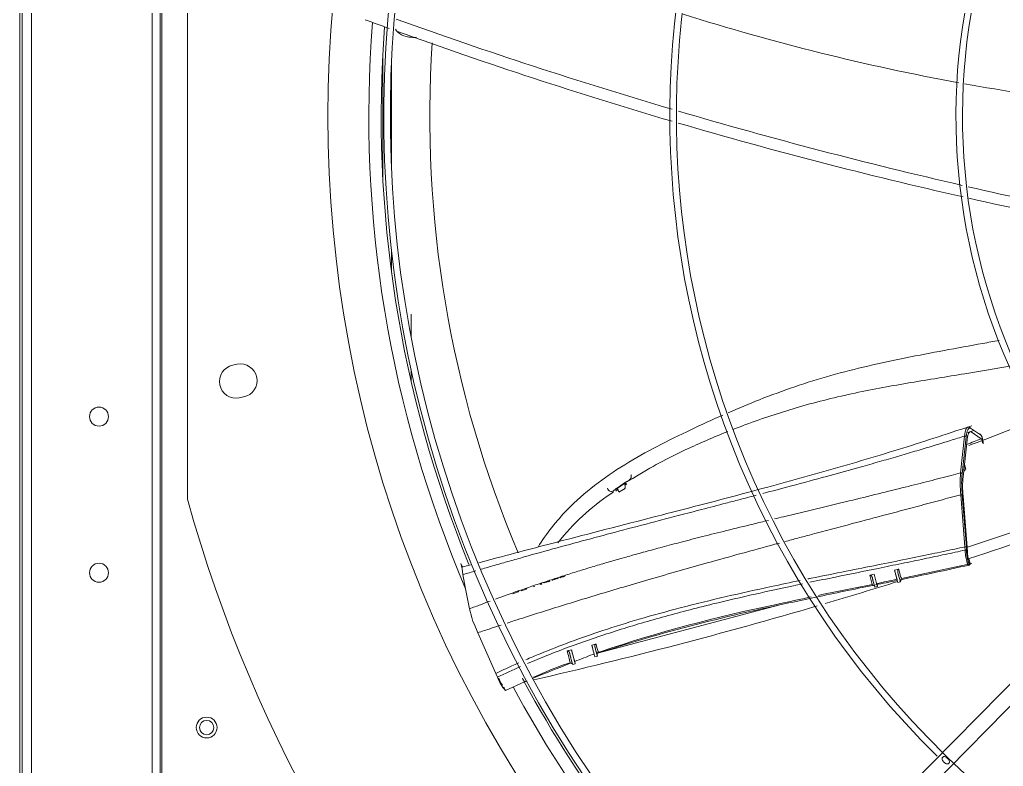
# Model space of a CAD drawing. Header units: millimetres. Extents: x 113490 to 142599, y -20467 to 115.
# Drawn here: x 125936.2 to 126314.5, y -10538.9 to -10251.9 of the extents above; entities that cross this region are included whole.
import ezdxf

# ---------------------------------------------------------------- set-up
doc = ezdxf.new("R2010")
doc.units = ezdxf.units.MM
doc.layers.add('DV3_0', color=7, linetype='Continuous')

msp = doc.modelspace()

# ---------------------------------------------------------------- linework, layer by layer
at = {"layer": 'DV3_0', "color": 7, "linetype": 'Continuous', "lineweight": 15}
for p, q in [((125936.24, -11906.49), (125936.24, -9742.49)), ((125937.24, -11906.49), (125937.24, -9742.49)), ((125987.24, -11847.85), (125987.24, -9857.26)), ((125990.24, -11847.85), (125990.24, -9857.26)), ((126000.74, -10141.82), (126000.74, -10436.16)), ((126518.2, -10303.23), (126184.6, -10641.53)), ((126185.45, -10649.21), (126523.11, -10306.79)), ((126086.75, -10373.84), (126086.75, -10365.07)), ((126019.85, -10384.38), (126018.19, -10384.72)), ((126086.75, -10390.9), (126086.75, -10386.32)), ((126020.68, -10397.27), (126022.35, -10396.94)), ((126303.13, -10409.84), (126300.84, -10410.58)), ((126301.85, -10408.98), (126305.64, -10411.54)), ((126305.97, -10413.07), (126302.04, -10410.39)), ((126305.45, -10411.22), (126305.45, -10411.22)), ((126300.54, -10413.4), (126298.96, -10427.62)), ((126299.98, -10424.66), (126299.49, -10422.83)), ((126168.82, -10429.95), (126165.93, -10431.95)), ((126170.59, -10429.06), (126171.98, -10428.25)), ((126163.6, -10434.13), (126164.57, -10433.37)), ((126165.93, -10431.95), (126166, -10432.09)), ((126166.63, -10433.58), (126169.05, -10432.1)), ((126298.98, -10435.04), (126300.7, -10456.45)), ((126105.88, -10460.96), (126106.52, -10462.29)), ((126119.72, -10458.82), (126112.81, -10460.64)), ((126275.29, -10466.66), (126302.31, -10460.98)), ((126301.67, -10460.96), (126301.3, -10459.37)), ((126106.33, -10463.02), (126106.62, -10465.21)), ((126106.62, -10462.27), (126106.52, -10462.29)), ((126109.59, -10461.49), (126108.4, -10461.81)), ((126263.82, -10465.28), (126264.79, -10465.04)), ((126264.8, -10465.09), (126263.82, -10465.28)), ((126264.8, -10465.09), (126264.79, -10465.04)), ((126272.66, -10463.53), (126274.28, -10463.08)), ((126106.62, -10465.21), (126107.71, -10470.62)), ((126136.91, -10468.6), (126136.29, -10468.8)), ((126136.36, -10469.06), (126136.98, -10468.86)), ((126136.98, -10468.86), (126136.85, -10468.4)), ((126139.13, -10467.88), (126137.47, -10468.42)), ((126139.14, -10467.93), (126137.89, -10468.34)), ((126139.47, -10467.73), (126139.13, -10467.88)), ((126139.41, -10467.81), (126139.14, -10467.93)), ((126139.6, -10467.67), (126139.41, -10467.81)), ((126139.54, -10467.99), (126139.8, -10467.84)), ((126139.8, -10467.84), (126140.04, -10467.61)), ((126140.94, -10467.32), (126141.26, -10467.37)), ((126141.98, -10466.97), (126141.49, -10467.09)), ((126141.94, -10467.08), (126141.58, -10467.16)), ((126142.21, -10466.99), (126141.94, -10467.08)), ((126142.26, -10466.88), (126141.98, -10466.97)), ((126142.55, -10466.85), (126142.21, -10466.99)), ((126142.67, -10466.71), (126142.26, -10466.88)), ((126142.74, -10466.71), (126142.55, -10466.85)), ((126142.85, -10466.57), (126142.74, -10466.71)), ((126143, -10466.82), (126143.24, -10466.59)), ((126143.9, -10466.24), (126144, -10466.35)), ((126144, -10466.35), (126144.32, -10466.4)), ((126144.41, -10466.19), (126144.24, -10466.13)), ((126144.55, -10466.12), (126144.28, -10466.14)), ((126145.05, -10466), (126144.55, -10466.12)), ((126145, -10466.11), (126144.64, -10466.19)), ((126145.28, -10466.03), (126145, -10466.11)), ((126145.32, -10465.91), (126145.05, -10466)), ((126145.61, -10465.88), (126145.28, -10466.03)), ((126145.73, -10465.75), (126145.32, -10465.91)), ((126145.8, -10465.75), (126145.61, -10465.88)), ((126145.99, -10465.59), (126145.73, -10465.75)), ((126263.13, -10465.47), (126263.82, -10465.28)), ((126273.93, -10468.26), (126274.9, -10468.01)), ((126107.71, -10470.62), (126109.23, -10478.36)), ((126125.89, -10472.55), (126127.55, -10471.99)), ((126127.55, -10471.99), (126127.89, -10471.83)), ((126127.89, -10471.83), (126128.14, -10471.63)), ((126129.01, -10471.5), (126130.67, -10470.94)), ((126130.67, -10470.94), (126131.01, -10470.79)), ((126131.01, -10470.79), (126131.25, -10470.59)), ((126133.65, -10469.95), (126134.27, -10469.74)), ((126265.09, -10470.02), (126266.06, -10469.78)), ((126227.26, -10476.66), (126229.99, -10476.07)), ((126109.23, -10478.36), (126110.13, -10481.7)), ((126228.48, -10476.85), (126158.36, -10495.45)), ((126110.13, -10481.7), (126110.46, -10483.25)), ((126110.46, -10483.25), (126110.97, -10484.15)), ((126110.97, -10484.15), (126112.34, -10487.58)), ((126112.34, -10487.58), (126119.31, -10503.2)), ((126146.79, -10494.51), (126148.44, -10494.14)), ((126156.21, -10492.27), (126157.74, -10491.88)), ((126156.21, -10492.27), (126157.86, -10491.89)), ((126158.42, -10495.2), (126159.82, -10494.7)), ((126146.99, -10499.31), (126147.65, -10499.08)), ((126149.87, -10499.39), (126149.66, -10498.6)), ((126156.63, -10495.88), (126157.09, -10495.73)), ((126157.16, -10495.74), (126156.63, -10495.88)), ((126157.44, -10496.8), (126158.41, -10496.56)), ((126157.45, -10496.77), (126158.41, -10496.53)), ((126158.41, -10496.53), (126158.32, -10496.17)), ((126148.91, -10499.73), (126148.89, -10499.64)), ((126148.91, -10499.76), (126149.88, -10499.52)), ((126119.31, -10503.2), (126119.91, -10504.57)), ((126123.01, -10509.72), (126130.28, -10506.43)), ((126131.24, -10506.1), (126131.18, -10506.02))]:
    msp.add_line(p, q, dxfattribs=at)
at = {"layer": 'DV3_0', "color": 7, "linetype": 'Continuous', "lineweight": 20}
for p, q in [((125940.84, -11903.49), (125940.84, -9745.49)), ((125990.84, -11862.07), (125990.84, -9845.59)), ((126075.84, -10312.52), (126075.84, -10265.47)), ((126079.16, -10308.64), (126079.16, -10269.34)), ((126079.16, -10348.76), (126079.16, -10340.56)), ((126298.02, -10426.11), (126299.58, -10411.96)), ((126298.62, -10426.45), (126300.19, -10412.28)), ((126168.9, -10430.09), (126166, -10432.09)), ((126299.71, -10454.54), (126298.11, -10434.5)), ((126300.24, -10454.65), (126298.64, -10434.61)), ((126299.75, -10455.8), (126299.71, -10454.54)), ((126301.67, -10461), (126301.34, -10459.58))]:
    msp.add_line(p, q, dxfattribs=at)
at = {"layer": 'DV3_0', "color": 7, "linetype": 'Continuous', "lineweight": 15}
for centre, radius in [((125966.74, -10404.49), 3.65), ((125966.74, -10464.49), 3.65), ((126008.13, -10523.99), 4), ((126008.15, -10523.99), 2.75)]:
    msp.add_circle(centre, radius, dxfattribs=at)
for centre, radius, start, end in [((126532.24, -10288.99), 477.5, 136.9802, 223.0198), ((126532.24, -10288.99), 456, 136.2282, 225.3442), ((126532.24, -10288.99), 453.5, 135.9912, 225.5589), ((126532.24, -10288.99), 343.5, 135.6595, 225.6229), ((126532.24, -10288.99), 346, 136.506, 225.3203), ((127632.25, -8898.73), 1840.9, 220.96503, 227.76772), ((126532.24, -10288.99), 236, 136.9648, 225.2631), ((126532.24, -10288.99), 233.5, 136.5342, 225.7814), ((126706, -8524.72), 1840.9, 249.75902, 250.0659), ((126730.03, -8443.29), 1921.39, 250.25788, 253.58726), ((126454.5, -9418.2), 872.25, 252.43948, 259.62023), ((126532.24, -10288.99), 457, 175.6931, 202.1465), ((126706, -8524.72), 1840.9, 250.15785, 253.62673), ((126454.5, -9418.2), 872.25, 259.76861, 265.86893), ((126730.03, -8443.29), 1921.39, 253.66402, 257.02308), ((126706, -8524.72), 1840.9, 253.70468, 257.22546), ((126730.03, -8443.29), 1921.39, 257.09501, 260.12283), ((126706, -8524.72), 1840.9, 257.29812, 260.49472), ((126019.43, -10390.99), 6.4, 101.25, 281.25), ((126021.1, -10390.66), 6.4, 281.25, 101.25), ((125996.11, -9598.83), 871.89, 290.47901, 292.33228), ((125960.74, -9495.14), 980.7, 290.2634, 290.61082), ((126158.32, -10436.47), 12.36, 31.0863, 31.8376), ((126338.03, -10431.21), 39.24, 174.7559, 185.6061), ((126211.21, -10506.14), 86.33, 123.4772, 141.9595), ((126532.24, -10288.99), 551.5, 195.4775, 254.5225), ((125701.22, -8630.77), 1919.9, 288.19223, 289.74418), ((125721.8, -8701.02), 1851.09, 288.2319, 289.91843), ((126301.18, -10461.07), 0.5, 330.9289, 12.9262), ((126287.25, -10460.88), 22.84, 190.619, 201.0388), ((126296.4, -10458.93), 24.19, 190.9795, 199.6375), ((126290.1, -10460.62), 16.01, 188.8273, 200.2081), ((125885.02, -8580.69), 1926.37, 281.67731, 282.47942), ((125721.8, -8701.02), 1851.09, 286.44815, 287.35195), ((126288.62, -10460.1), 26.05, 191.8874, 200.9495), ((125885.02, -8580.69), 1926.37, 281.38636, 281.63535), ((126117.24, -9734.57), 748.94, 281.43776, 282.05045), ((126275.61, -10467.8), 0.682, 100.6555, 179.6082), ((126567.75, -12015.93), 1576.47, 101.10452, 101.8727), ((126264.34, -10470.1), 0.775, 14.577, 74.918), ((125806, -8477.27), 2043.73, 281.93018, 282.32762), ((126567.75, -12015.93), 1576.47, 101.97651, 102.37149), ((125721.8, -8701.02), 1851.09, 282.86339, 286.35055), ((126344.64, -11050.51), 585.73, 101.56002, 108.39319), ((126009.84, -9504.34), 996.79, 282.07121, 282.67051), ((124324.22, -4404.5), 6361.01, 286.762242, 286.955844), ((126203.45, -10482.68), 57.87, 191.8004, 196.6527), ((126209.19, -10479.91), 62.39, 193.1783, 197.4298), ((126217.98, -10477.14), 63.6, 193.7672, 196.9844), ((126157.82, -10491.68), 0.217, 249.4082, 281.2988), ((126159.01, -10496.18), 0.98, 106.1831, 132.1162), ((126197.06, -10483.98), 50.66, 193.4884, 198.1214), ((126493.63, -11367.16), 934.19, 111.14595, 111.60499), ((126159.43, -10495.87), 1.15, 158.6355, 195.001), ((125023.24, -7694.95), 3021.46, 291.55519, 291.85481), ((126199.17, -10645.99), 155.68, 109.5835, 114.8149), ((126135.43, -10498.72), 16.59, 200.6412, 221.5271), ((126130.11, -10501.73), 10.18, 198.7545, 215.5358), ((126532.24, -10288.99), 457, 208.4079, 225.4011), ((126532.24, -10288.99), 464.96, 208.158, 208.3412), ((126532.24, -10288.99), 343.5, 225.9212, 315.6512), ((126532.24, -10288.99), 343.5, 225.6229, 225.9212)]:
    msp.add_arc(centre, radius, start, end, dxfattribs=at)
at = {"layer": 'DV3_0', "color": 7, "linetype": 'Continuous', "lineweight": 20}
for centre, radius, start, end in [((126532.24, -10288.99), 461.75, 175.5375, 203.1631), ((126523.56, -10289.32), 429.63, 176.1966, 202.9452), ((126343.26, -10429.81), 45.39, 175.3182, 185.9265), ((126280.38, -10456.28), 19.93, 0.7189, 4.7029), ((126311.95, -10455.44), 39.1, 193.4878, 198.6422), ((126297.8, -10458.61), 34.61, 193.3187, 199.0477), ((126290.1, -10460.62), 16.01, 200.2081, 203.8309), ((127174.95, -14954.12), 4576.28, 101.47805, 101.75882), ((126368.85, -11152.32), 689.87, 102.60617, 105.9473), ((126198.93, -10482.88), 42.73, 194.0223, 198.1249), ((126213.62, -10479.05), 57.22, 192.9705, 196.4331), ((126530.82, -10290.4), 455.08, 208.1401, 208.34), ((126532.24, -10288.99), 461.75, 208.3699, 225.4011)]:
    msp.add_arc(centre, radius, start, end, dxfattribs=at)
for centre, major_axis, ratio, start_param, end_param in [((126299.71, -10412.35), (-0.498, 0.049), 0.805706, 3.450205, 5.061922), ((126303.94, -10425.51), (2.47, -16.6), 0.179754, 3.019318, 3.763452), ((126301.37, -10409.06), (-0.218, -0.45), 0.976139, 2.165143, 3.931409), ((126305.02, -10406.26), (0.83, -5.36), 0.179908, -0.200081, -0.039458), ((126298.13, -10426.52), (-0.496, 0.063), 0.833159, 3.472934, 5.046604), ((126299.76, -10454.72), (-0.498, -0.04), 0.37387, 3.336805, 4.768335), ((126299.82, -10456.11), (-0.5, -0.005), 0.617283, 3.372309, 4.844377), ((126301.18, -10461.07), (-0.437, 0.243), 0.958352, 3.141576, 3.823082), ((126301.18, -10461.07), (-0.487, -0.112), 0.366919, 2.946969, 3.140847), ((126264.44, -10470.03), (0.698, 0.05), 0.984426, 1.359553, 1.70257)]:
    msp.add_ellipse(centre, major_axis=major_axis, ratio=ratio, start_param=start_param, end_param=end_param, dxfattribs=at)
at = {"layer": 'DV3_0', "color": 7, "linetype": 'Continuous', "lineweight": 15}
for centre, major_axis, ratio, start_param, end_param in [((126305.16, -10411.62), (-0.319, -0.385), 0.964026, 2.39814, 4.055708), ((125020.16, -10939.67), (1052.8, 567.59), 0.529579, -0.151955, -0.148725), ((126301.18, -10461.07), (-0.437, 0.243), 0.958352, 2.27676, 3.141576), ((126265.32, -10466.87), (-0.74, 2.91), 0.031385, 0.880663, 3.86689), ((126273.19, -10465.35), (-0.74, 2.91), 0.031385, 0.886622, 3.141596), ((126274.16, -10465.11), (-0.74, 2.91), 0.031385, 1.37262, 3.36681), ((126264.36, -10467.12), (-0.74, 2.91), 0.031385, 1.377637, 3.141593), ((126149.07, -10496.32), (-0.81, 3.2), 0.031385, 0.813261, 3.41258), ((126156.7, -10493.89), (-0.74, 2.91), 0.031385, 0.97146, 3.141593), ((126157.67, -10493.65), (-0.74, 2.91), 0.031385, 1.418641, 3.277547), ((126148.1, -10496.56), (-0.81, 3.2), 0.031385, 1.319686, 3.141593)]:
    msp.add_ellipse(centre, major_axis=major_axis, ratio=ratio, start_param=start_param, end_param=end_param, dxfattribs=at)
for points, knots in [([(126088.85, -10258.71), (126088.21, -10258.76), (126087.57, -10258.76), (126085.5, -10258.61), (126084.14, -10258.26), (126081.94, -10257.17), (126081.1, -10256.42), (126080.71, -10255.59)], [0.3920382, 0.3920382, 0.3920382, 0.3920382, 0.5, 0.5, 0.75, 0.75, 1, 1, 1, 1]), ([(126312.81, -10375.21), (126310.72, -10375.6), (126308.64, -10375.98), (126296.59, -10378.17), (126286.71, -10379.94), (126267.18, -10383.88), (126257.56, -10386.04), (126238.8, -10391.32), (126229.68, -10394.47), (126216.67, -10399.59), (126212.63, -10401.26), (126208.63, -10403)], [0.0988758, 0.0988758, 0.0988758, 0.0988758, 0.125, 0.125, 0.25, 0.25, 0.375, 0.375, 0.5, 0.5, 0.5569003, 0.5569003, 0.5569003, 0.5569003]), ([(126210.56, -10409.41), (126212.58, -10408.62), (126220.98, -10405.44), (126236.51, -10400.34), (126257.31, -10395.23), (126278.65, -10391.37), (126298.6, -10388.2), (126311.74, -10386.07), (126317.58, -10385.01)], [0.2428611, 0.2428611, 0.2428611, 0.2428611, 0.2795611, 0.3948142, 0.5195556, 0.6421753, 0.7617357, 0.8637565, 0.8637565, 0.8637565, 0.8637565]), ([(126206.59, -10403.9), (126202.48, -10405.71), (126198.4, -10407.58), (126185.63, -10413.63), (126176.98, -10417.98), (126160.82, -10427.96), (126153.3, -10433.6), (126142.6, -10444.6), (126138.8, -10449.37), (126135.54, -10454.66)], [0.5665409, 0.5665409, 0.5665409, 0.5665409, 0.625, 0.625, 0.75, 0.75, 0.875, 0.875, 0.9567536, 0.9567536, 0.9567536, 0.9567536]), ([(126302.28, -10408.01), (126291.96, -10411.42), (126274.49, -10417.17), (126245.17, -10425.76), (126214.92, -10434.04), (126181.71, -10442.7), (126148.78, -10451.09), (126129.15, -10456.31), (126119.72, -10458.82)], [0, 0, 0, 0, 0.15645, 0.313934, 0.474258, 0.65466, 0.859412, 1, 1, 1, 1]), ([(126171.98, -10428.25), (126175.72, -10425.96), (126181.86, -10422.23), (126191.65, -10417.5), (126200.4, -10413.55), (126205.81, -10411.3), (126208.56, -10410.2)], [0, 0, 0, 0, 0.0674341, 0.1313492, 0.1805317, 0.2307038, 0.2307038, 0.2307038, 0.2307038]), ([(126301.58, -10410.36), (126301.56, -10410.37), (126301.47, -10410.41), (126301.3, -10410.55), (126301.1, -10410.86), (126300.92, -10411.31), (126300.79, -10411.75), (126300.71, -10412.16), (126300.65, -10412.47), (126300.59, -10412.89), (126300.56, -10413.22), (126300.54, -10413.4)], [0.2206589, 0.2206589, 0.2206589, 0.2206589, 0.2457421, 0.3663177, 0.4945423, 0.6134411, 0.7461812, 0.7911285, 0.8485935, 0.918337, 1, 1, 1, 1]), ([(126300.7, -10408.55), (126300.72, -10408.54), (126300.8, -10408.51), (126300.92, -10408.5), (126301.06, -10408.52), (126301.16, -10408.57), (126301.21, -10408.59)], [0.7789943, 0.7789943, 0.7789943, 0.7789943, 0.8174029, 0.8795263, 0.9404048, 1, 1, 1, 1]), ([(126305.81, -10411.62), (126305.83, -10411.63), (126305.88, -10411.64), (126305.95, -10411.7), (126306.02, -10411.8), (126306.08, -10411.92), (126306.15, -10412.06), (126306.21, -10412.2), (126306.26, -10412.35), (126306.3, -10412.5), (126306.35, -10412.64), (126306.39, -10412.78), (126306.43, -10412.94), (126306.47, -10413.13), (126306.52, -10413.34), (126306.57, -10413.59), (126306.61, -10413.85), (126306.66, -10414.12), (126306.7, -10414.38), (126306.73, -10414.66), (126306.75, -10414.84), (126306.76, -10414.94)], [0, 0, 0, 0, 0.070656, 0.138985, 0.205034, 0.267514, 0.324952, 0.376491, 0.422024, 0.462559, 0.49991, 0.536192, 0.5739, 0.615856, 0.664062, 0.718193, 0.775155, 0.831278, 0.884322, 0.938551, 1, 1, 1, 1]), ([(126306.45, -10414.52), (126306.44, -10414.47), (126306.43, -10414.37), (126306.41, -10414.23), (126306.39, -10414.08), (126306.37, -10413.95), (126306.34, -10413.77), (126306.29, -10413.57), (126306.23, -10413.35), (126306.18, -10413.22), (126306.13, -10413.13), (126306.1, -10413.08), (126306.06, -10413.05), (126306.03, -10413.03), (126306, -10413.04), (126305.98, -10413.06), (126305.97, -10413.07)], [0, 0, 0, 0, 0.061484, 0.120759, 0.17791, 0.233099, 0.286578, 0.387652, 0.494958, 0.599985, 0.656741, 0.717347, 0.789284, 0.851454, 0.928238, 1, 1, 1, 1]), ([(126171.28, -10426.89), (126171.3, -10426.94), (126171.32, -10427.03), (126171.35, -10427.16), (126171.38, -10427.29), (126171.39, -10427.41), (126171.39, -10427.53), (126171.39, -10427.64), (126171.38, -10427.8), (126171.33, -10428.01), (126171.19, -10428.3), (126170.94, -10428.63), (126170.53, -10428.99), (126170.11, -10429.26), (126169.74, -10429.46), (126169.48, -10429.59), (126169.27, -10429.69), (126169.11, -10429.77), (126169.03, -10429.81), (126168.96, -10429.85), (126168.88, -10429.9), (126168.84, -10429.93), (126168.82, -10429.95)], [0, 0, 0, 0, 0.032328, 0.063073, 0.092245, 0.119888, 0.146068, 0.170876, 0.194414, 0.256978, 0.319523, 0.419318, 0.545451, 0.702088, 0.765789, 0.831971, 0.904287, 0.924636, 0.944337, 0.963782, 0.98257, 1, 1, 1, 1]), ([(126299.96, -10424.58), (126299.98, -10424.67), (126299.9, -10424.83), (126299.62, -10425.03), (126299.43, -10425.1), (126299.32, -10425.14)], [0.5009267, 0.5009267, 0.5009267, 0.5009267, 0.7479007, 0.8535179, 1, 1, 1, 1]), ([(126299.34, -10425.1), (126299.37, -10425.09), (126299.44, -10425.07), (126299.53, -10425.07), (126299.58, -10425.09), (126299.61, -10425.11), (126299.62, -10425.13), (126299.63, -10425.16), (126299.61, -10425.19), (126299.58, -10425.24), (126299.5, -10425.29), (126299.43, -10425.32), (126299.4, -10425.33)], [0, 0, 0, 0, 0.124634, 0.249634, 0.374563, 0.424786, 0.500012, 0.562745, 0.625486, 0.750415, 0.875412, 1, 1, 1, 1]), ([(126168.9, -10430.09), (126168.91, -10430.16), (126168.93, -10430.31), (126168.96, -10430.52), (126168.98, -10430.73), (126169, -10430.92), (126169.02, -10431.11), (126169.03, -10431.29), (126169.03, -10431.46), (126169.03, -10431.61), (126169.02, -10431.75), (126169, -10431.88), (126168.98, -10431.99), (126168.95, -10432.08), (126168.91, -10432.16), (126168.86, -10432.22), (126168.82, -10432.24), (126168.8, -10432.25)], [0, 0, 0, 0, 0.0319985, 0.0644103, 0.0972083, 0.1303695, 0.1638756, 0.1977141, 0.2318782, 0.2663682, 0.3011914, 0.3363627, 0.3719057, 0.4078521, 0.444243, 0.4811279, 0.5185658, 0.5185658, 0.5185658, 0.5185658]), ([(126169.51, -10430.17), (126169.55, -10430.21), (126169.61, -10430.29), (126169.65, -10430.41), (126169.6, -10430.44), (126169.46, -10430.37), (126169.32, -10430.27), (126169.17, -10430.15), (126169.05, -10430.07), (126168.98, -10430.05), (126168.93, -10430.06), (126168.91, -10430.08), (126168.9, -10430.09)], [0, 0, 0, 0, 0.126378, 0.21914, 0.466092, 0.602057, 0.745168, 0.891066, 0.957479, 0.981985, 0.99081, 1, 1, 1, 1]), ([(126169.51, -10430.17), (126169.51, -10430.2), (126169.5, -10430.26), (126169.48, -10430.34), (126169.46, -10430.4), (126169.43, -10430.46), (126169.4, -10430.51), (126169.37, -10430.55), (126169.33, -10430.58), (126169.29, -10430.6), (126169.25, -10430.61), (126169.2, -10430.62), (126169.15, -10430.61), (126169.1, -10430.6), (126169.04, -10430.57), (126168.99, -10430.55), (126168.96, -10430.53)], [0, 0, 0, 0, 0.0396478, 0.0788683, 0.1176969, 0.1561688, 0.1943187, 0.232181, 0.2697894, 0.3071769, 0.3443762, 0.3814187, 0.4183352, 0.4551558, 0.4919094, 0.5415641, 0.5415641, 0.5415641, 0.5415641]), ([(126165.93, -10431.95), (126165.87, -10431.99), (126165.72, -10432.1), (126165.42, -10432.34), (126165.05, -10432.65), (126164.51, -10433.01), (126163.9, -10433.31), (126163.19, -10433.26), (126162.57, -10432.79), (126162.35, -10432.3), (126162.22, -10432)], [0, 0, 0, 0, 0.04318, 0.110156, 0.237581, 0.354066, 0.528948, 0.673893, 0.807982, 1, 1, 1, 1]), ([(126166, -10432.09), (126165.99, -10432.1), (126165.96, -10432.14), (126165.95, -10432.19), (126165.93, -10432.27), (126165.92, -10432.36), (126165.9, -10432.49), (126165.88, -10432.67), (126165.82, -10432.85), (126165.73, -10433.02), (126165.57, -10433.1), (126165.48, -10432.94), (126165.44, -10432.87)], [0, 0, 0, 0, 0.012152, 0.036167, 0.072819, 0.121928, 0.182541, 0.276734, 0.444448, 0.565014, 0.79299, 1, 1, 1, 1]), ([(126165.44, -10432.87), (126165.44, -10432.87), (126165.45, -10432.89), (126165.47, -10432.92), (126165.49, -10432.94), (126165.51, -10432.97), (126165.52, -10432.99), (126165.53, -10432.99)], [0, 0, 0, 0, 0.0162808, 0.0362064, 0.0597339, 0.0868175, 0.1174109, 0.1174109, 0.1174109, 0.1174109]), ([(126166, -10432.09), (126166.02, -10432.15), (126166.08, -10432.27), (126166.16, -10432.43), (126166.23, -10432.58), (126166.3, -10432.72), (126166.36, -10432.84), (126166.42, -10432.96), (126166.48, -10433.07), (126166.53, -10433.16), (126166.57, -10433.24), (126166.61, -10433.31), (126166.65, -10433.37), (126166.68, -10433.42), (126166.71, -10433.45), (126166.73, -10433.48), (126166.75, -10433.49), (126166.76, -10433.49), (126166.77, -10433.49), (126166.77, -10433.49)], [0, 0, 0, 0, 0.0318903, 0.0633931, 0.0945091, 0.1252398, 0.1555879, 0.1855574, 0.2151535, 0.2443828, 0.2732533, 0.3017752, 0.3299622, 0.3578293, 0.3853906, 0.4126604, 0.4396522, 0.4663794, 0.4748855, 0.4748855, 0.4748855, 0.4748855]), ([(126300.7, -10456.45), (126300.69, -10456.47), (126300.69, -10456.52), (126300.68, -10456.6), (126300.67, -10456.7), (126300.67, -10456.87), (126300.68, -10457.07), (126300.69, -10457.33), (126300.72, -10457.59), (126300.77, -10457.96), (126300.85, -10458.42), (126300.97, -10458.92), (126301.08, -10459.24), (126301.17, -10459.43), (126301.22, -10459.51), (126301.26, -10459.55), (126301.29, -10459.57), (126301.32, -10459.58), (126301.34, -10459.58), (126301.34, -10459.58)], [0, 0, 0, 0, 0.024695, 0.053782, 0.087879, 0.127694, 0.203988, 0.253847, 0.318526, 0.37839, 0.501334, 0.62403, 0.747508, 0.806312, 0.8729, 0.899948, 0.936287, 0.974327, 1, 1, 1, 1]), ([(126301.34, -10459.58), (126301.35, -10459.57), (126301.35, -10459.57), (126301.35, -10459.57), (126301.33, -10459.56), (126301.3, -10459.55), (126301.23, -10459.54), (126301.15, -10459.53), (126301.05, -10459.54), (126300.95, -10459.55), (126300.88, -10459.56), (126300.84, -10459.57)], [0, 0, 0, 0, 0.087092, 0.172213, 0.257026, 0.380631, 0.50268, 0.627614, 0.750237, 0.875771, 1, 1, 1, 1]), ([(126273.93, -10464.56), (126273.91, -10464.51), (126273.89, -10464.41), (126273.86, -10464.26), (126273.85, -10464.13), (126273.83, -10464), (126273.83, -10463.83), (126273.84, -10463.65), (126273.9, -10463.45), (126273.97, -10463.3), (126274.07, -10463.19), (126274.17, -10463.12), (126274.24, -10463.09), (126274.28, -10463.08)], [0, 0, 0, 0, 0.088851, 0.173568, 0.254282, 0.331144, 0.404329, 0.55088, 0.680167, 0.780153, 0.868435, 0.936175, 1, 1, 1, 1]), ([(126301.29, -10461.55), (126301.28, -10461.56), (126301.27, -10461.59), (126301.24, -10461.62), (126301.22, -10461.64), (126301.2, -10461.66), (126301.17, -10461.67), (126301.15, -10461.67), (126301.1, -10461.65), (126301.02, -10461.6), (126300.94, -10461.49), (126300.91, -10461.42)], [0, 0, 0, 0, 0.0206902, 0.0405381, 0.0595432, 0.0777058, 0.0950265, 0.1115061, 0.1271451, 0.1930185, 0.2534069, 0.2534069, 0.2534069, 0.2534069]), ([(126263.13, -10465.47), (126263.15, -10465.46), (126263.19, -10465.45), (126263.25, -10465.45), (126263.3, -10465.45), (126263.39, -10465.46), (126263.51, -10465.5), (126263.64, -10465.6), (126263.78, -10465.74), (126263.89, -10465.92), (126263.98, -10466.12), (126264.06, -10466.34), (126264.1, -10466.5), (126264.12, -10466.58)], [0, 0, 0, 0, 0.032379, 0.064877, 0.098196, 0.132989, 0.220633, 0.319533, 0.44843, 0.594641, 0.718998, 0.853852, 1, 1, 1, 1]), ([(126275.48, -10467.08), (126275.46, -10467.08), (126275.42, -10467.09), (126275.35, -10467.12), (126275.2, -10467.2), (126275.07, -10467.35), (126274.98, -10467.52), (126274.93, -10467.66), (126274.91, -10467.77), (126274.9, -10467.87), (126274.9, -10467.91), (126274.9, -10467.94)], [0, 0, 0, 0, 0.0308, 0.062191, 0.13033, 0.312414, 0.440895, 0.587725, 0.713605, 0.850761, 1, 1, 1, 1]), ([(126146.79, -10494.51), (126146.81, -10494.51), (126146.85, -10494.5), (126146.91, -10494.5), (126146.97, -10494.51), (126147.06, -10494.53), (126147.17, -10494.58), (126147.31, -10494.69), (126147.44, -10494.85), (126147.55, -10495.05), (126147.65, -10495.28), (126147.73, -10495.52), (126147.78, -10495.7), (126147.8, -10495.79)], [0, 0, 0, 0, 0.029358, 0.059261, 0.090527, 0.123873, 0.209457, 0.309205, 0.438254, 0.585956, 0.712395, 0.850229, 1, 1, 1, 1]), ([(126157.47, -10493.23), (126157.46, -10493.18), (126157.43, -10493.08), (126157.41, -10492.94), (126157.39, -10492.8), (126157.39, -10492.64), (126157.4, -10492.46), (126157.43, -10492.28), (126157.49, -10492.14), (126157.57, -10492.03), (126157.65, -10491.94), (126157.71, -10491.9), (126157.74, -10491.88)], [0, 0, 0, 0, 0.101988, 0.199112, 0.29162, 0.379801, 0.524136, 0.654838, 0.75935, 0.85428, 0.929517, 1, 1, 1, 1]), ([(126148, -10499.26), (126148.02, -10499.25), (126148.05, -10499.24), (126148.11, -10499.23), (126148.16, -10499.22), (126148.24, -10499.22), (126148.34, -10499.23), (126148.51, -10499.27), (126148.67, -10499.37), (126148.79, -10499.49), (126148.85, -10499.58), (126148.87, -10499.62), (126148.89, -10499.64)], [0, 0, 0, 0, 0.050319, 0.100915, 0.151856, 0.203202, 0.306476, 0.420612, 0.688125, 0.841016, 0.929395, 1, 1, 1, 1]), ([(126130.28, -10506.43), (126130.31, -10506.42), (126130.38, -10506.39), (126130.47, -10506.36), (126130.56, -10506.32), (126130.68, -10506.28), (126130.82, -10506.23), (126130.97, -10506.19), (126131.1, -10506.15), (126131.19, -10506.13), (126131.23, -10506.11), (126131.24, -10506.1), (126131.24, -10506.1), (126131.24, -10506.1)], [0, 0, 0, 0, 0.062517, 0.125211, 0.188491, 0.252013, 0.379928, 0.50779, 0.633992, 0.757648, 0.879107, 0.939522, 1, 1, 1, 1]), ([(126293.51, -10537.71), (126293.47, -10537.75), (126293.38, -10537.84), (126293.14, -10537.95), (126292.74, -10537.99), (126292.31, -10537.81), (126291.92, -10537.55), (126291.61, -10537.27), (126291.33, -10536.97), (126291.06, -10536.6), (126290.87, -10536.18), (126290.9, -10535.78), (126291.01, -10535.54), (126291.09, -10535.45), (126291.13, -10535.41)], [0, 0, 0, 0, 0.040471, 0.081926, 0.180876, 0.319892, 0.408079, 0.503208, 0.597701, 0.68481, 0.821378, 0.918632, 0.959731, 1, 1, 1, 1]), ([(126291.13, -10535.41), (126291.18, -10535.37), (126291.27, -10535.28), (126291.51, -10535.17), (126291.9, -10535.13), (126292.34, -10535.31), (126292.72, -10535.58), (126293.03, -10535.85), (126293.32, -10536.16), (126293.59, -10536.53), (126293.77, -10536.95), (126293.74, -10537.34), (126293.63, -10537.58), (126293.55, -10537.67), (126293.51, -10537.71)], [0, 0, 0, 0, 0.040443, 0.081793, 0.180216, 0.319289, 0.407802, 0.503208, 0.598506, 0.68594, 0.822069, 0.918689, 0.959722, 1, 1, 1, 1])]:
    msp.add_open_spline(points, degree=3, knots=knots, dxfattribs=at)
at = {"layer": 'DV3_0', "color": 7, "linetype": 'Continuous', "lineweight": 20}
for points, knots in [([(126299.58, -10411.96), (126298.67, -10412.24), (126296.84, -10412.82), (126294.05, -10413.69), (126291.17, -10414.59), (126288.2, -10415.49), (126285.15, -10416.42), (126282.01, -10417.36), (126278.78, -10418.32), (126275.46, -10419.3), (126272.05, -10420.29), (126268.55, -10421.3), (126264.96, -10422.32), (126261.29, -10423.37), (126255.13, -10425.09), (126245.69, -10427.7), (126233.81, -10430.91), (126225.61, -10433.08), (126221.92, -10434.06)], [0, 0, 0, 0, 0.014183, 0.0288022, 0.0438596, 0.0593574, 0.0752979, 0.0916834, 0.108516, 0.1257975, 0.14353, 0.1617153, 0.1803553, 0.199452, 0.2190068, 0.2761651, 0.3462044, 0.4033553, 0.4033553, 0.4033553, 0.4033553]), ([(126299.58, -10411.96), (126299.58, -10411.88), (126299.59, -10411.74), (126299.61, -10411.55), (126299.63, -10411.39), (126299.65, -10411.25), (126299.66, -10411.15), (126299.69, -10410.93), (126299.74, -10410.64), (126299.84, -10410.13), (126299.97, -10409.61), (126300.17, -10409.11), (126300.39, -10408.76), (126300.58, -10408.6), (126300.68, -10408.56), (126300.7, -10408.55)], [0, 0, 0, 0, 0.0298431, 0.0562608, 0.079214, 0.0986714, 0.1146082, 0.1270052, 0.1941541, 0.2536274, 0.3863546, 0.5051986, 0.6334618, 0.7540799, 0.7789943, 0.7789943, 0.7789943, 0.7789943]), ([(126298.02, -10426.11), (126296.82, -10426.43), (126292.82, -10427.49), (126285.72, -10429.33), (126276.39, -10431.68), (126266.1, -10434.23), (126254.76, -10436.99), (126242.58, -10439.92), (126233.01, -10442.22), (126227.6, -10443.52), (126226.45, -10443.8)], [0, 0, 0, 0, 0.0191542, 0.0640617, 0.113509, 0.1678338, 0.2276236, 0.293451, 0.3607122, 0.3789398, 0.3789398, 0.3789398, 0.3789398]), ([(126298.64, -10434.61), (126298.61, -10434.25), (126298.56, -10433.53), (126298.5, -10432.49), (126298.46, -10431.49), (126298.43, -10430.53), (126298.43, -10429.61), (126298.45, -10428.74), (126298.48, -10427.92), (126298.54, -10427.14), (126298.59, -10426.67), (126298.62, -10426.45)], [0, 0, 0, 0, 0.109418, 0.218488, 0.328111, 0.438, 0.54803, 0.65855, 0.771091, 0.885182, 1, 1, 1, 1]), ([(126219.44, -10434.71), (126217.24, -10435.29), (126213.35, -10436.31), (126206.36, -10438.13), (126198.7, -10440.12), (126190.17, -10442.34), (126180.21, -10444.94), (126168.84, -10447.92), (126155.75, -10451.4), (126142.94, -10454.87), (126132.51, -10457.76), (126124.46, -10460.04), (126118.96, -10461.61), (126115.35, -10462.66), (126113.68, -10463.14)], [0.4161929, 0.4161929, 0.4161929, 0.4161929, 0.4501907, 0.4764166, 0.5245765, 0.5686568, 0.6086149, 0.6787752, 0.7448018, 0.8115932, 0.8776529, 0.9069317, 0.9370804, 0.9632634, 0.9632634, 0.9632634, 0.9632634]), ([(126298.11, -10434.5), (126296.76, -10434.87), (126294.05, -10435.6), (126290, -10436.7), (126285.94, -10437.78), (126281.88, -10438.87), (126277.82, -10439.95), (126273.76, -10441.02), (126266.6, -10442.92), (126255.52, -10445.84), (126244.11, -10448.87), (126235.48, -10451.17), (126232.13, -10452.07), (126230.47, -10452.52)], [0, 0, 0, 0, 0.0217234, 0.0434514, 0.0651837, 0.0869197, 0.1086594, 0.1304026, 0.1521493, 0.2236007, 0.3082973, 0.3353966, 0.3621618, 0.3621618, 0.3621618, 0.3621618]), ([(126224.12, -10444.36), (126222.17, -10444.83), (126216.8, -10446.13), (126208.37, -10448.2), (126199.15, -10450.51), (126190.89, -10452.63), (126183.51, -10454.57), (126176.9, -10456.36), (126170.91, -10458.02), (126165.3, -10459.61), (126159.82, -10461.21), (126154.35, -10462.86), (126148.85, -10464.55), (126143.39, -10466.29), (126137.95, -10468.06), (126132.43, -10469.92), (126126.6, -10471.94), (126122.13, -10473.54), (126119.58, -10474.47), (126119.13, -10474.64)], [0.3911704, 0.3911704, 0.3911704, 0.3911704, 0.4219505, 0.4760424, 0.5241516, 0.5674854, 0.6062973, 0.6407511, 0.6718307, 0.7009715, 0.72961, 0.7586398, 0.7878647, 0.8169556, 0.8456389, 0.874599, 0.9053004, 0.9392274, 0.9465458, 0.9465458, 0.9465458, 0.9465458]), ([(126228.33, -10453.1), (126227.76, -10453.25), (126222.86, -10454.58), (126213.62, -10457.09), (126201.33, -10460.5), (126189.68, -10463.8), (126178.93, -10466.89), (126168.57, -10469.93), (126158.71, -10472.87), (126149.26, -10475.74), (126139.94, -10478.63), (126132.4, -10481.01), (126126.96, -10482.76), (126124.63, -10483.51), (126123.7, -10483.82)], [0.3735983, 0.3735983, 0.3735983, 0.3735983, 0.3827721, 0.4523653, 0.5223247, 0.580713, 0.6402671, 0.6958477, 0.7484166, 0.7999318, 0.8492257, 0.8999629, 0.9226776, 0.9379893, 0.9379893, 0.9379893, 0.9379893]), ([(126299.71, -10454.54), (126298.43, -10454.82), (126294.18, -10455.74), (126286.64, -10457.33), (126276.73, -10459.36), (126265.76, -10461.57), (126253.59, -10463.99), (126244.64, -10465.79), (126239.72, -10466.79), (126239.3, -10466.87)], [0, 0, 0, 0, 0.0210593, 0.0696993, 0.1235028, 0.183056, 0.2489584, 0.3224962, 0.3293416, 0.3293416, 0.3293416, 0.3293416]), ([(126299.75, -10455.8), (126297.22, -10456.35), (126291.98, -10457.5), (126283.87, -10459.2), (126275.26, -10460.98), (126263.88, -10463.3), (126252.1, -10465.68), (126243.36, -10467.49), (126240.1, -10468.17)], [0, 0, 0, 0, 0.0417012, 0.0860656, 0.1330959, 0.1827939, 0.2725774, 0.3260678, 0.3260678, 0.3260678, 0.3260678]), ([(126300.91, -10461.42), (126300.87, -10461.35), (126300.78, -10461.19), (126300.66, -10460.87), (126300.53, -10460.48), (126300.36, -10459.89), (126300.16, -10459.04), (126299.99, -10458.1), (126299.89, -10457.35), (126299.83, -10456.86), (126299.79, -10456.46), (126299.77, -10456.12), (126299.76, -10455.91), (126299.75, -10455.8)], [0.2534069, 0.2534069, 0.2534069, 0.2534069, 0.3175249, 0.3785502, 0.4412392, 0.5027172, 0.6254039, 0.7493043, 0.8107487, 0.8740286, 0.9140105, 0.9560016, 1, 1, 1, 1]), ([(126236.38, -10467.47), (126232.63, -10468.24), (126223.12, -10470.23), (126207.71, -10473.64), (126190.77, -10477.77), (126174.97, -10482.13), (126160.87, -10486.5), (126148.19, -10490.92), (126138.32, -10494.76), (126132.66, -10497.15), (126130.82, -10497.94)], [0.3452723, 0.3452723, 0.3452723, 0.3452723, 0.406586, 0.5009576, 0.5981454, 0.6857366, 0.7633916, 0.8342268, 0.9005803, 0.9325562, 0.9325562, 0.9325562, 0.9325562]), ([(126237.2, -10468.77), (126236.07, -10469.01), (126230.02, -10470.29), (126218.54, -10472.79), (126204.85, -10475.97), (126192.91, -10478.97), (126180.36, -10482.34), (126165.25, -10486.81), (126150.52, -10491.83), (126139.31, -10496.12), (126133.98, -10498.31), (126131.5, -10499.36)], [0.3419243, 0.3419243, 0.3419243, 0.3419243, 0.3606127, 0.4412254, 0.5306463, 0.5863802, 0.6389306, 0.739368, 0.8394667, 0.8887403, 0.9320126, 0.9320126, 0.9320126, 0.9320126]), ([(126117.11, -10475.38), (126115.87, -10475.84), (126113.24, -10476.83), (126110.61, -10477.83), (126109.23, -10478.36)], [0.95740736, 0.95740736, 0.95740736, 0.95740736, 0.97745289, 1, 1, 1, 1]), ([(126121.37, -10484.58), (126120.02, -10485.02), (126117.01, -10486.01), (126114, -10487.02), (126112.34, -10487.58)], [0.95067555, 0.95067555, 0.95067555, 0.95067555, 0.97269727, 1, 1, 1, 1]), ([(126128.14, -10499.11), (126127.26, -10499.51), (126124.3, -10500.83), (126121.36, -10502.21), (126119.31, -10503.2)], [0.94812441, 0.94812441, 0.94812441, 0.94812441, 0.96364208, 1, 1, 1, 1])]:
    msp.add_open_spline(points, degree=3, knots=knots, dxfattribs=at)
at = {"layer": 'DV3_0', "color": 7, "linetype": 'Continuous', "lineweight": 15}
msp.add_rational_spline([(126305.15, -10411.23), (126305.47, -10411.11), (126305.76, -10411.28), (126305.81, -10411.62)], [1.21852171348, 0.920082528787, 0.927331319704, 1.24026808623], degree=3, dxfattribs=at)
at = {"layer": 'DV3_0', "color": 7, "linetype": 'Continuous', "lineweight": 20}
msp.add_rational_spline([(126298.11, -10434.5), (126298.37, -10434.47), (126298.58, -10434.52), (126298.64, -10434.61)], [1.11446401249, 0.944538786466, 0.963807843942, 1.17227118492], degree=3, dxfattribs=at)
for points in [[(126301.67, -10461), (126301.65, -10461.03), (126301.61, -10461.08), (126301.55, -10461.11), (126301.48, -10461.1), (126301.41, -10461.05), (126301.33, -10460.96), (126301.25, -10460.83), (126301.17, -10460.67), (126301.08, -10460.47), (126301, -10460.24), (126300.92, -10459.99), (126300.83, -10459.7), (126300.75, -10459.4), (126300.68, -10459.08), (126300.61, -10458.74), (126300.55, -10458.39), (126300.49, -10458.04), (126300.44, -10457.68), (126300.39, -10457.33), (126300.36, -10456.98), (126300.33, -10456.65), (126300.31, -10456.33), (126300.31, -10456.13), (126300.31, -10456.03)], [(126109.59, -10461.48), (126108.6, -10461.74), (126107.61, -10462), (126106.62, -10462.27)], [(126111.67, -10463.73), (126109.99, -10464.22), (126108.31, -10464.72), (126106.62, -10465.21)], [(126128.8, -10500.53), (126125.82, -10501.84), (126122.86, -10503.21), (126119.91, -10504.57)]]:
    msp.add_open_spline(points, degree=3, dxfattribs=at)

doc.saveas('drawing.dxf')
